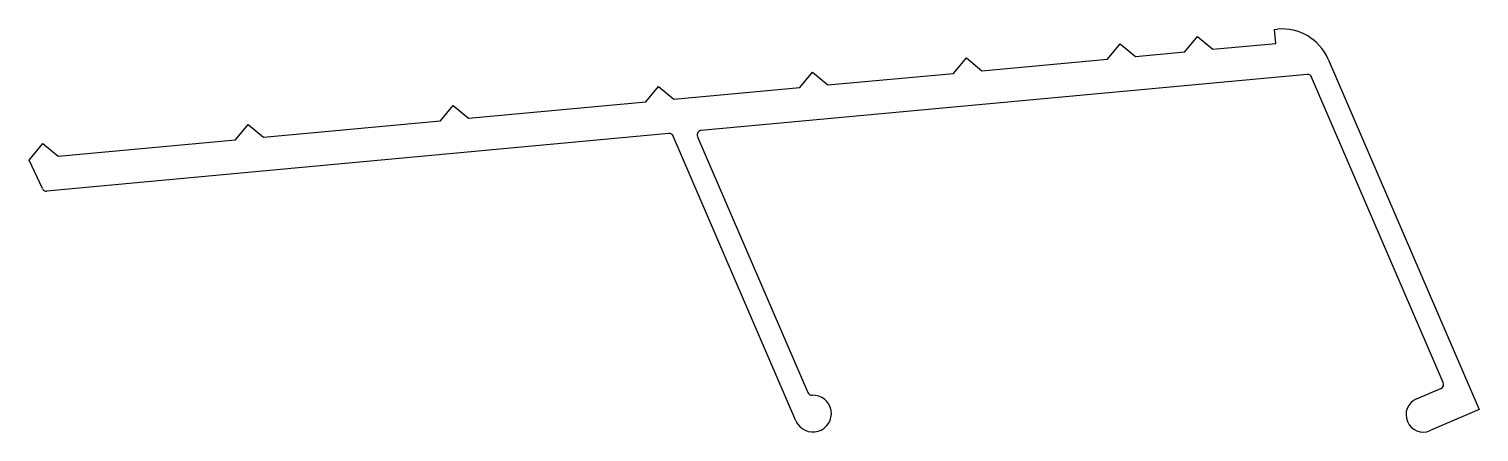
# Model space of a CAD drawing. Extents: x -72 to 62, y 12 to 49.
import ezdxf

# ---------------------------------------------------------------- set-up
doc = ezdxf.new("R2010")
doc.units = 0
doc.layers.get('0').update_dxf_attribs({"linetype": 'CONTINUOUS'})

msp = doc.modelspace()

# ---------------------------------------------------------------- linework, layer by layer
for p, q in [((34.68, 46.8), (35.86, 48.21)), ((35.86, 48.21), (37.27, 47.04)), ((42.97, 48.87), (43.24, 48.9)), ((43.09, 47.58), (42.97, 48.87)), ((27.56, 46.14), (28.74, 47.55)), ((28.74, 47.55), (30.15, 46.38)), ((30.15, 46.38), (34.68, 46.8)), ((37.27, 47.04), (43.09, 47.58)), ((13.37, 44.82), (14.55, 46.24)), ((14.55, 46.24), (15.96, 45.06)), ((15.96, 45.06), (27.56, 46.14)), ((47.89, 46.13), (61.81, 13.81)), ((45.97, 44.73), (-9.9, 39.55)), ((-0.82, 43.51), (0.36, 44.92)), ((0.36, 44.92), (1.77, 43.75)), ((1.77, 43.75), (13.37, 44.82)), ((58.51, 16.3), (46.38, 44.48)), ((-15.01, 42.19), (-13.83, 43.61)), ((-13.83, 43.61), (-12.42, 42.43)), ((-12.42, 42.43), (-0.82, 43.51)), ((-33.93, 40.44), (-32.75, 41.86)), ((-32.75, 41.86), (-31.34, 40.68)), ((-31.34, 40.68), (-15.01, 42.19)), ((-50.26, 38.93), (-33.93, 40.44)), ((-12.88, 39.28), (-70.23, 33.97)), ((-52.84, 38.69), (-51.67, 40.1)), ((-51.67, 40.1), (-50.26, 38.93)), ((-1.16, 12.77), (-12.47, 39.03)), ((-10.24, 38.98), (-0.08, 15.39)), ((-71.87, 36.81), (-70.59, 38.35)), ((-70.59, 38.35), (-69.17, 37.18)), ((-69.17, 37.18), (-52.84, 38.69)), ((-70.64, 34.2), (-71.87, 36.81)), ((56.04, 14.79), (58.3, 15.77)), ((61.81, 13.81), (57.3, 11.87))]:
    msp.add_line(p, q)
for centre, radius, start, end in [((43.67, 44.32), 4.6, 23.2927, 95.2927), ((46.01, 44.32), 0.41, 23.2927, 95.2927), ((-12.84, 38.87), 0.41, 23.2927, 95.2927), ((-9.86, 39.15), 0.41, 95.2927, 203.2927), ((-70.27, 34.37), 0.41, 205.2927, 275.2927), ((58.14, 16.14), 0.41, 293.2927, 23.2927), ((0.4, 13.44), 1.7, 203.2927, 92.7619), ((0.3, 15.55), 0.41, 203.2927, 272.7619), ((56.67, 13.33), 1.59, 113.2927, 293.2927)]:
    msp.add_arc(centre, radius, start, end)

doc.saveas('drawing.dxf')
